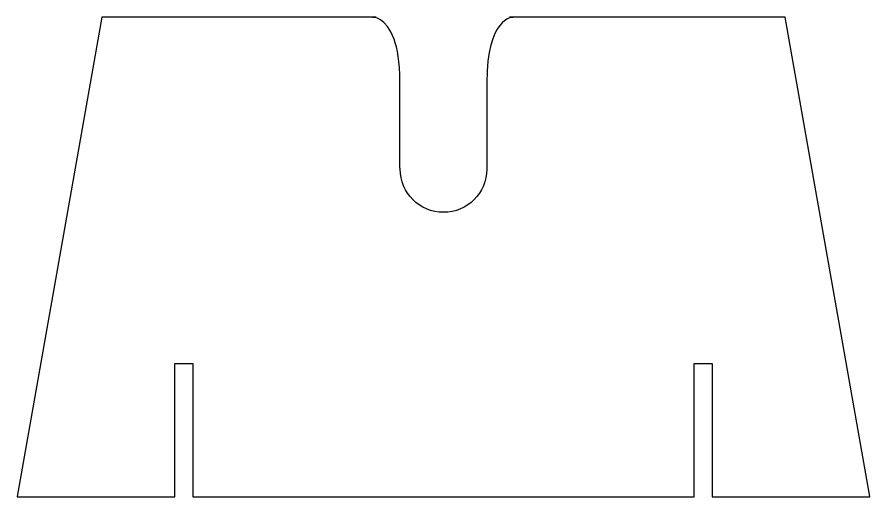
# Model space of a CAD drawing. Header units: millimetres. Extents: x -300 to 279, y -192 to 238.
# Drawn here: x 151.7 to 279.5, y 61 to 133 of the extents above; entities that cross this region are included whole.
import ezdxf

# ---------------------------------------------------------------- set-up
doc = ezdxf.new("R2010")
doc.units = ezdxf.units.MM
doc.layers.add('CAMADA_1', color=7, linetype='CONTINUOUS')

msp = doc.modelspace()

# ---------------------------------------------------------------- linework, layer by layer
at = {"layer": 'CAMADA_1', "color": 250}
for points, knots in [([(164.3593, 132.9893), (164.3593, 132.9893), (204.955, 132.9893), (204.955, 132.9893), (204.955, 132.9893), (204.958, 132.9893), (204.958, 132.9893), (205.0441, 132.9876), (206.9717, 132.9136), (208.1575, 129.6908), (208.6622, 128.2591), (209.0211, 126.229), (209.0249, 123.351), (209.0249, 123.351), (209.0249, 110.7613), (209.0249, 110.7613), (209.0249, 110.7613), (209.0252, 110.7613), (209.0252, 110.7613), (209.0252, 110.7613), (209.0252, 110.3138), (209.0252, 110.3138), (209.0252, 110.3138), (209.0727, 110.3138), (209.0727, 110.3138), (209.0727, 110.3138), (209.0727, 110.1891), (209.0727, 110.1891), (209.0727, 110.1891), (209.0727, 110.1851), (209.0727, 110.1851), (209.0727, 110.1851), (209.0728, 110.1851), (209.0728, 110.1851), (209.075, 106.5997), (211.9822, 103.6937), (215.5681, 103.6937), (219.1541, 103.6937), (222.0613, 106.5997), (222.0635, 110.1851), (222.0635, 110.1851), (222.0636, 110.1851), (222.0636, 110.1851), (222.0636, 110.1851), (222.0636, 110.1891), (222.0636, 110.1891), (222.0636, 110.1891), (222.0636, 123.177), (222.0636, 123.177), (222.0636, 123.177), (222.0636, 123.181), (222.0636, 123.181), (222.0647, 132.8359), (225.8964, 132.9869), (226.0161, 132.9893), (226.0161, 132.9893), (226.019, 132.9893), (226.019, 132.9893), (226.019, 132.9893), (266.7744, 132.9893), (266.7744, 132.9893), (266.7744, 132.9893), (279.4607, 61.0419), (279.4607, 61.0419), (279.4607, 61.0419), (279.4607, 60.9893), (279.4607, 60.9893), (279.4607, 60.9893), (255.8096, 60.9893), (255.8096, 60.9893), (255.8096, 60.9893), (255.8096, 80.9893), (255.8096, 80.9893), (255.8096, 80.9893), (253.1096, 80.9893), (253.1096, 80.9893), (253.1096, 80.9893), (253.1096, 60.9893), (253.1096, 60.9893), (253.1096, 60.9893), (178.0273, 60.9893), (178.0273, 60.9893), (178.0273, 60.9893), (178.0273, 80.9893), (178.0273, 80.9893), (178.0273, 80.9893), (175.3273, 80.9893), (175.3273, 80.9893), (175.3273, 80.9893), (175.3273, 60.9893), (175.3273, 60.9893), (175.3273, 60.9893), (151.6756, 60.9893), (151.6756, 60.9893), (151.6756, 60.9893), (151.6756, 61.0565), (151.6756, 61.0565), (151.6756, 61.0565), (164.3593, 132.9893), (164.3593, 132.9893)], [0, 0, 0, 0, 0.03030303, 0.03030303, 0.03030303, 0.06060606, 0.06060606, 0.06060606, 0.09090909, 0.09090909, 0.09090909, 0.12121212, 0.12121212, 0.12121212, 0.15151515, 0.15151515, 0.15151515, 0.18181818, 0.18181818, 0.18181818, 0.21212121, 0.21212121, 0.21212121, 0.24242424, 0.24242424, 0.24242424, 0.27272727, 0.27272727, 0.27272727, 0.3030303, 0.3030303, 0.3030303, 0.33333333, 0.33333333, 0.33333333, 0.36363636, 0.36363636, 0.36363636, 0.39393939, 0.39393939, 0.39393939, 0.42424242, 0.42424242, 0.42424242, 0.45454545, 0.45454545, 0.45454545, 0.48484848, 0.48484848, 0.48484848, 0.51515152, 0.51515152, 0.51515152, 0.54545455, 0.54545455, 0.54545455, 0.57575758, 0.57575758, 0.57575758, 0.60606061, 0.60606061, 0.60606061, 0.63636364, 0.63636364, 0.63636364, 0.66666667, 0.66666667, 0.66666667, 0.6969697, 0.6969697, 0.6969697, 0.72727273, 0.72727273, 0.72727273, 0.75757576, 0.75757576, 0.75757576, 0.78787879, 0.78787879, 0.78787879, 0.81818182, 0.81818182, 0.81818182, 0.84848485, 0.84848485, 0.84848485, 0.87878788, 0.87878788, 0.87878788, 0.90909091, 0.90909091, 0.90909091, 0.93939394, 0.93939394, 0.93939394, 0.96969697, 0.96969697, 0.96969697, 1, 1, 1, 1]), ([(204.958, 132.9893), (204.958, 132.9893), (205.4863, 132.9893), (205.4863, 132.9893), (205.4863, 132.9893), (204.958, 132.9893), (204.958, 132.9893)], [0, 0, 0, 0, 0.5, 0.5, 0.5, 1, 1, 1, 1]), ([(225.45, 132.9893), (225.45, 132.9893), (226.0161, 132.9893), (226.0161, 132.9893), (226.0161, 132.9893), (225.45, 132.9893), (225.45, 132.9893)], [0, 0, 0, 0, 0.5, 0.5, 0.5, 1, 1, 1, 1])]:
    msp.add_open_spline(points, degree=3, knots=knots, dxfattribs=at)

doc.saveas('drawing.dxf')
